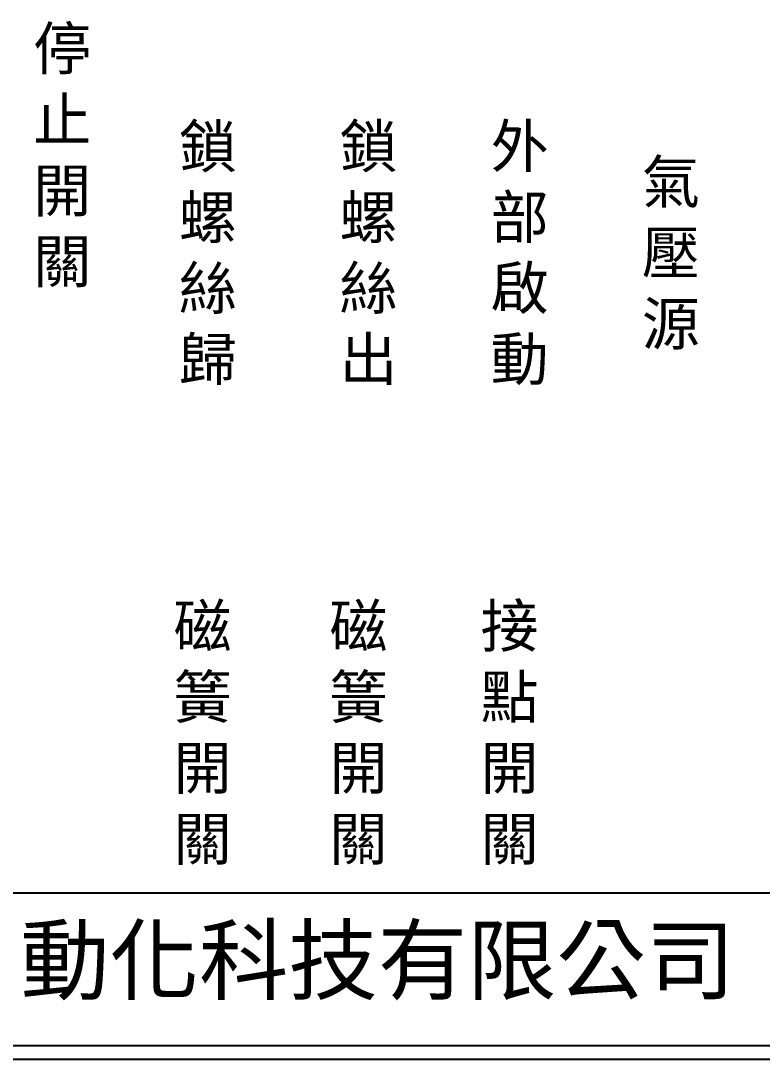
# Model space of a CAD drawing. Extents: x 275 to 562, y 265 to 469.
# Drawn here: x 338.1 to 406, y 264.9 to 360.1 of the extents above; entities that cross this region are included whole.
import ezdxf

# ---------------------------------------------------------------- set-up
doc = ezdxf.new("R2010")
doc.units = 0
doc.layers.add('圖框層', color=7, linetype='CONTINUOUS')
doc.layers.add('標尺寸層', color=3, linetype='CONTINUOUS')
doc.styles.add('CNS', font='romanc.shx', dxfattribs={"bigfont": 'chineset.shx'})
doc.styles.add('STSL', font='kaiu.ttf')

msp = doc.modelspace()

# ---------------------------------------------------------------- linework, layer by layer
at = {"layer": '圖框層', "color": 7}
for p, q in [((276.148, 280.195), (560.648, 280.195)), ((276.148, 266.195), (560.648, 266.195)), ((274.898, 264.945), (561.898, 264.945))]:
    msp.add_line(p, q, dxfattribs=at)

# ---------------------------------------------------------------- texts
at = {"layer": '圖框層', "color": 4, "style": 'STSL'}
msp.add_text('泓陞自動化科技有限公司', height=6, dxfattribs=at).set_placement((313.501, 271.022))
at = {"layer": '標尺寸層', "color": 7, "char_height": 3.9, "attachment_point": 5, "style": 'CNS'}
for s, insert, width in [('{\\fDFKai-SB|b0|i0|c136|p65;停止開關}', (341.892, 347.555), 6.57065), ('{\\fDFKai-SB|b0|i0|c136|p65;鎖螺絲歸}', (355.233, 338.611), 4.96081), ('{\\fDFKai-SB|b0|i0|c136|p65;鎖螺絲出}', (369.946, 338.611), 4.96081), ('{\\fDFKai-SB|b0|i0|c136|p65;外部啟動}', (383.789, 338.611), 4.96081), ('{\\fDFKai-SB|b0|i0|c136|p65;氣壓源}', (397.632, 338.611), 4.96081), ('{\\fDFKai-SB|b0|i0|c136|p65;磁簧開關}', (354.74, 294.665), 4.96081), ('{\\fDFKai-SB|b0|i0|c136|p65;磁簧開關}', (369.022, 294.665), 4.96081), ('{\\fDFKai-SB|b0|i0|c136|p65;接點開關}', (382.865, 294.665), 4.96081)]:
    msp.add_mtext(s, dxfattribs=dict(at, insert=insert, width=width))

doc.saveas('drawing.dxf')
